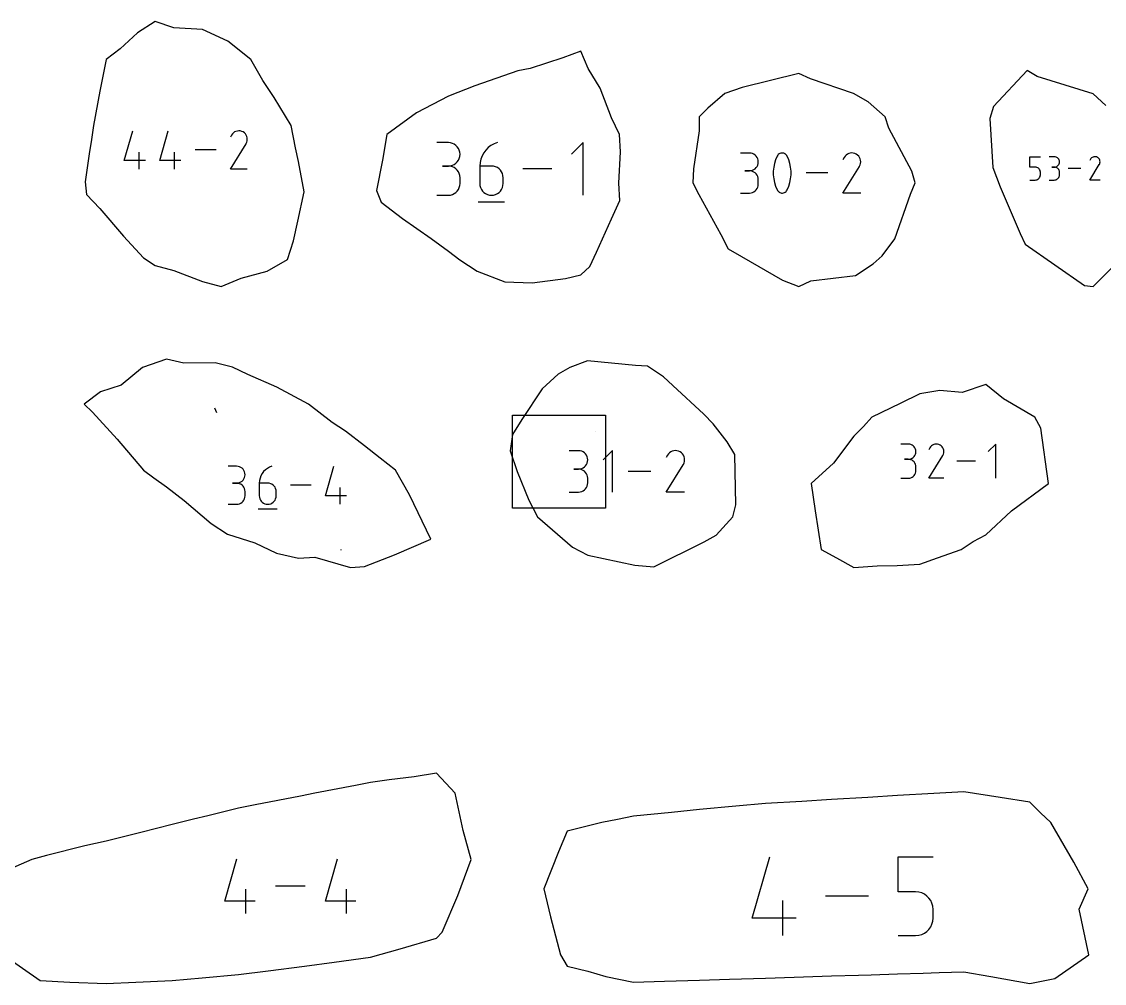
# Model space of a CAD drawing. Extents: x 0 to 12.2, y 0 to 12.
# Drawn here: x 7.007 to 8.872, y 5.912 to 7.567 of the extents above; entities that cross this region are included whole.
import ezdxf

# ---------------------------------------------------------------- set-up
doc = ezdxf.new("R2010")
doc.units = 0

msp = doc.modelspace()

# ---------------------------------------------------------------- linework, layer by layer
at = {"layer": 'annotation', "color": 1}
for p, q in [((7.183916, 7.328206), (7.198477, 7.379274)), ((7.245002, 7.328206), (7.259563, 7.379274)), ((7.368579, 7.371972), (7.366664, 7.368299)), ((7.370099, 7.374127), (7.368579, 7.371972)), ((7.371922, 7.375926), (7.370099, 7.374127)), ((7.373993, 7.377354), (7.371922, 7.375926)), ((7.376257, 7.378398), (7.373993, 7.377354)), ((7.378658, 7.379042), (7.376257, 7.378398)), ((7.381141, 7.379272), (7.378658, 7.379042)), ((7.383651, 7.379075), (7.381141, 7.379272)), ((7.386131, 7.378435), (7.383651, 7.379075)), ((7.388527, 7.377338), (7.386131, 7.378435)), ((7.390669, 7.375817), (7.388527, 7.377338)), ((7.388527, 7.377338), (7.388527, 7.377338)), ((7.392461, 7.373991), (7.390669, 7.375817)), ((7.393885, 7.371917), (7.392461, 7.373991)), ((7.394927, 7.36965), (7.393885, 7.371917)), ((7.395569, 7.367247), (7.394927, 7.36965)), ((7.395797, 7.364764), (7.395569, 7.367247)), ((7.395593, 7.362256), (7.395797, 7.364764)), ((7.341999, 7.346441), (7.306094, 7.346441)), ((7.366623, 7.313607), (7.393571, 7.356991)), ((7.393571, 7.356991), (7.393604, 7.357031)), ((7.393571, 7.356991), (7.393571, 7.356991)), ((7.393604, 7.357031), (7.393634, 7.357071)), ((7.393634, 7.357071), (7.393664, 7.357112)), ((7.393664, 7.357112), (7.393693, 7.357154)), ((7.393693, 7.357154), (7.393721, 7.357197)), ((7.393721, 7.357197), (7.393749, 7.357242)), ((7.393749, 7.357242), (7.393776, 7.357289)), ((7.393776, 7.357289), (7.393803, 7.357338)), ((7.393803, 7.357338), (7.393831, 7.35739)), ((7.393831, 7.35739), (7.394943, 7.359779)), ((7.393831, 7.35739), (7.393831, 7.35739)), ((7.394943, 7.359779), (7.395593, 7.362256)), ((7.741987, 7.359035), (7.721854, 7.359035)), ((7.745608, 7.35871), (7.741987, 7.359035)), ((7.749015, 7.357773), (7.745608, 7.35871)), ((7.752152, 7.356283), (7.749015, 7.357773)), ((7.754961, 7.354296), (7.752152, 7.356283)), ((7.757387, 7.35187), (7.754961, 7.354296)), ((7.759373, 7.349063), (7.757387, 7.35187)), ((7.760861, 7.345932), (7.759373, 7.349063)), ((7.761796, 7.342536), (7.760861, 7.345932)), ((7.806357, 7.346275), (7.802816, 7.341546)), ((7.810537, 7.350472), (7.806357, 7.346275)), ((7.8153, 7.354064), (7.810537, 7.350472)), ((7.820592, 7.356978), (7.8153, 7.354064)), ((7.82636, 7.35914), (7.820592, 7.356978)), ((7.82636, 7.35914), (7.82636, 7.35914)), ((7.974111, 7.35914), (7.953956, 7.338979)), ((7.974111, 7.268478), (7.974111, 7.35914)), ((7.220377, 7.328206), (7.183916, 7.328206)), ((7.209448, 7.313608), (7.209448, 7.342772)), ((7.281463, 7.328206), (7.245002, 7.328206)), ((7.270534, 7.313608), (7.270534, 7.342772)), ((7.757387, 7.325944), (7.759373, 7.328758)), ((7.759373, 7.328758), (7.760861, 7.331899)), ((7.760861, 7.331899), (7.761796, 7.335309)), ((7.76212, 7.338931), (7.761796, 7.342536)), ((7.761796, 7.335309), (7.76212, 7.338931)), ((7.76212, 7.338931), (7.76212, 7.338931)), ((7.797865, 7.330783), (7.796564, 7.324895)), ((7.799967, 7.336357), (7.797865, 7.330783)), ((7.802816, 7.341546), (7.799967, 7.336357)), ((8.260449, 7.341117), (8.245143, 7.341117)), ((8.263202, 7.34087), (8.260449, 7.341117)), ((8.265792, 7.340158), (8.263202, 7.34087)), ((8.268177, 7.339025), (8.265792, 7.340158)), ((8.270313, 7.337514), (8.268177, 7.339025)), ((8.272157, 7.33567), (8.270313, 7.337514)), ((8.273666, 7.333536), (8.272157, 7.33567)), ((8.274798, 7.331156), (8.273666, 7.333536)), ((8.275508, 7.328574), (8.274798, 7.331156)), ((8.275755, 7.325833), (8.275508, 7.328574)), ((8.30557, 7.329526), (8.303588, 7.323133)), ((8.308212, 7.33574), (8.30557, 7.329526)), ((8.309102, 7.337219), (8.308212, 7.33574)), ((8.308212, 7.33574), (8.308212, 7.33574)), ((8.310211, 7.33848), (8.309102, 7.337219)), ((8.311502, 7.33951), (8.310211, 7.33848)), ((8.312939, 7.340297), (8.311502, 7.33951)), ((8.314485, 7.340828), (8.312939, 7.340297)), ((8.316103, 7.341092), (8.314485, 7.340828)), ((8.317757, 7.341077), (8.316103, 7.341092)), ((8.319409, 7.340769), (8.317757, 7.341077)), ((8.321024, 7.340157), (8.319409, 7.340769)), ((8.321642, 7.339832), (8.321024, 7.340157)), ((8.321024, 7.340157), (8.321024, 7.340157)), ((8.322235, 7.339459), (8.321642, 7.339832)), ((8.3228, 7.339041), (8.322235, 7.339459)), ((8.323335, 7.33858), (8.3228, 7.339041)), ((8.323836, 7.33808), (8.323335, 7.33858)), ((8.3243, 7.337543), (8.323836, 7.33808)), ((8.324725, 7.336973), (8.3243, 7.337543)), ((8.325108, 7.336372), (8.324725, 7.336973)), ((8.325446, 7.335744), (8.325108, 7.336372)), ((8.3281, 7.329518), (8.325446, 7.335744)), ((8.325446, 7.335744), (8.325446, 7.335744)), ((8.330092, 7.323115), (8.3281, 7.329518)), ((8.423517, 7.333533), (8.421507, 7.329677)), ((8.425112, 7.335795), (8.423517, 7.333533)), ((8.427026, 7.337683), (8.425112, 7.335795)), ((8.4292, 7.339182), (8.427026, 7.337683)), ((8.431576, 7.340277), (8.4292, 7.339182)), ((8.434097, 7.340954), (8.431576, 7.340277)), ((8.436703, 7.341196), (8.434097, 7.340954)), ((8.439337, 7.340988), (8.436703, 7.341196)), ((8.44194, 7.340316), (8.439337, 7.340988)), ((8.444455, 7.339165), (8.44194, 7.340316)), ((8.446704, 7.337568), (8.444455, 7.339165)), ((8.444455, 7.339165), (8.444455, 7.339165)), ((8.448584, 7.335652), (8.446704, 7.337568)), ((8.450079, 7.333475), (8.448584, 7.335652)), ((8.451172, 7.331096), (8.450079, 7.333475)), ((8.451847, 7.328573), (8.451172, 7.331096)), ((8.452086, 7.325967), (8.451847, 7.328573)), ((8.743582, 7.316909), (8.743582, 7.334797)), ((8.743582, 7.334797), (8.761422, 7.334797)), ((8.785405, 7.33475), (8.776485, 7.33475)), ((8.787009, 7.334606), (8.785405, 7.33475)), ((8.788519, 7.334191), (8.787009, 7.334606)), ((8.789908, 7.333531), (8.788519, 7.334191)), ((8.791153, 7.33265), (8.789908, 7.333531)), ((8.792228, 7.331576), (8.791153, 7.33265)), ((8.793108, 7.330332), (8.792228, 7.331576)), ((8.793767, 7.328945), (8.793108, 7.330332)), ((8.794181, 7.32744), (8.793767, 7.328945)), ((8.794325, 7.325843), (8.794181, 7.32744)), ((8.847614, 7.33033), (8.846443, 7.328083)), ((8.848544, 7.331648), (8.847614, 7.33033)), ((8.849659, 7.332749), (8.848544, 7.331648)), ((8.850926, 7.333622), (8.849659, 7.332749)), ((8.852311, 7.334261), (8.850926, 7.333622)), ((8.85378, 7.334655), (8.852311, 7.334261)), ((8.855299, 7.334796), (8.85378, 7.334655)), ((8.856834, 7.334675), (8.855299, 7.334796)), ((8.858351, 7.334283), (8.856834, 7.334675)), ((8.859817, 7.333612), (8.858351, 7.334283)), ((8.861127, 7.332682), (8.859817, 7.333612)), ((8.859817, 7.333612), (8.859817, 7.333612)), ((8.862223, 7.331565), (8.861127, 7.332682)), ((8.863094, 7.330296), (8.862223, 7.331565)), ((8.863731, 7.32891), (8.863094, 7.330296)), ((8.864124, 7.32744), (8.863731, 7.32891)), ((8.864264, 7.325921), (8.864124, 7.32744)), ((7.395787, 7.313607), (7.366623, 7.313607)), ((7.741987, 7.318769), (7.731906, 7.318769)), ((7.731906, 7.318769), (7.741987, 7.318769)), ((7.741987, 7.318769), (7.745608, 7.319095)), ((7.745608, 7.318444), (7.741987, 7.318769)), ((7.741987, 7.318769), (7.741987, 7.318769)), ((7.745608, 7.319095), (7.749015, 7.320032)), ((7.749015, 7.317508), (7.745608, 7.318444)), ((7.749015, 7.320032), (7.752152, 7.321524)), ((7.752152, 7.316017), (7.749015, 7.317508)), ((7.752152, 7.321524), (7.754961, 7.323514)), ((7.754961, 7.31403), (7.752152, 7.316017)), ((7.754961, 7.323514), (7.757387, 7.325944)), ((7.757387, 7.311604), (7.754961, 7.31403)), ((7.759373, 7.308797), (7.757387, 7.311604)), ((7.760861, 7.305667), (7.759373, 7.308797)), ((7.796564, 7.324895), (7.796118, 7.318767)), ((7.796118, 7.318767), (7.796118, 7.288633)), ((7.816251, 7.318767), (7.796118, 7.318767)), ((7.819872, 7.318444), (7.816251, 7.318767)), ((7.823279, 7.317512), (7.819872, 7.318444)), ((7.826416, 7.316027), (7.823279, 7.317512)), ((7.829225, 7.314046), (7.826416, 7.316027)), ((7.831651, 7.311625), (7.829225, 7.314046)), ((7.833637, 7.30882), (7.831651, 7.311625)), ((7.835125, 7.305687), (7.833637, 7.30882)), ((7.919963, 7.313809), (7.87039, 7.313809)), ((8.260449, 7.310506), (8.252785, 7.310506)), ((8.252785, 7.310506), (8.260449, 7.310506)), ((8.260449, 7.310506), (8.263202, 7.310753)), ((8.263202, 7.310259), (8.260449, 7.310506)), ((8.260449, 7.310506), (8.260449, 7.310506)), ((8.263202, 7.310753), (8.265792, 7.311466)), ((8.265792, 7.309547), (8.263202, 7.310259)), ((8.265792, 7.311466), (8.268177, 7.3126)), ((8.268177, 7.308414), (8.265792, 7.309547)), ((8.268177, 7.3126), (8.270313, 7.314113)), ((8.270313, 7.314113), (8.272157, 7.315961)), ((8.272157, 7.315961), (8.273666, 7.3181)), ((8.273666, 7.3181), (8.274798, 7.320488)), ((8.274798, 7.320488), (8.275508, 7.32308)), ((8.275508, 7.32308), (8.275755, 7.325833)), ((8.275755, 7.325833), (8.275755, 7.325833)), ((8.302267, 7.31661), (8.301607, 7.310009)), ((8.301607, 7.310009), (8.301607, 7.303381)), ((8.303588, 7.323133), (8.302267, 7.31661)), ((8.331419, 7.316586), (8.330092, 7.323115)), ((8.332083, 7.309982), (8.331419, 7.316586)), ((8.332083, 7.303354), (8.332083, 7.309982)), ((8.421464, 7.272272), (8.44975, 7.317808)), ((8.44975, 7.317808), (8.449784, 7.31785)), ((8.44975, 7.317808), (8.44975, 7.317808)), ((8.449784, 7.31785), (8.449816, 7.317892)), ((8.449816, 7.317892), (8.449847, 7.317935)), ((8.449847, 7.317935), (8.449878, 7.317979)), ((8.449878, 7.317979), (8.449907, 7.318024)), ((8.449907, 7.318024), (8.449936, 7.318072)), ((8.449936, 7.318072), (8.449965, 7.318121)), ((8.449965, 7.318121), (8.449993, 7.318173)), ((8.449993, 7.318173), (8.450022, 7.318227)), ((8.450022, 7.318227), (8.45119, 7.320735)), ((8.450022, 7.318227), (8.450022, 7.318227)), ((8.45119, 7.320735), (8.451872, 7.323334)), ((8.451872, 7.323334), (8.452086, 7.325967)), ((8.752502, 7.316909), (8.743582, 7.316909)), ((8.754103, 7.316766), (8.752502, 7.316909)), ((8.755611, 7.316353), (8.754103, 7.316766)), ((8.757001, 7.315695), (8.755611, 7.316353)), ((8.758246, 7.314818), (8.757001, 7.315695)), ((8.759321, 7.313745), (8.758246, 7.314818)), ((8.760202, 7.312502), (8.759321, 7.313745)), ((8.760863, 7.311114), (8.760202, 7.312502)), ((8.761278, 7.309606), (8.760863, 7.311114)), ((8.761422, 7.308002), (8.761278, 7.309606)), ((8.785405, 7.31691), (8.780938, 7.31691)), ((8.780938, 7.31691), (8.785405, 7.31691)), ((8.785405, 7.31691), (8.787009, 7.317054)), ((8.787009, 7.316766), (8.785405, 7.31691)), ((8.785405, 7.31691), (8.785405, 7.31691)), ((8.787009, 7.317054), (8.788519, 7.31747)), ((8.788519, 7.316351), (8.787009, 7.316766)), ((8.788519, 7.31747), (8.789908, 7.318131)), ((8.789908, 7.315691), (8.788519, 7.316351)), ((8.789908, 7.318131), (8.791153, 7.319012)), ((8.791153, 7.314811), (8.789908, 7.315691)), ((8.791153, 7.319012), (8.792228, 7.320089)), ((8.792228, 7.313736), (8.791153, 7.314811)), ((8.792228, 7.320089), (8.793108, 7.321336)), ((8.793108, 7.312492), (8.792228, 7.313736)), ((8.793108, 7.321336), (8.793767, 7.322727)), ((8.793767, 7.311105), (8.793108, 7.312492)), ((8.793767, 7.322727), (8.794181, 7.324238)), ((8.794181, 7.3096), (8.793767, 7.311105)), ((8.794181, 7.324238), (8.794325, 7.325843)), ((8.794325, 7.308003), (8.794181, 7.3096)), ((8.794325, 7.325843), (8.794325, 7.325843)), ((8.831355, 7.314712), (8.809392, 7.314712)), ((8.846418, 7.294628), (8.862902, 7.321166)), ((8.862902, 7.321166), (8.862922, 7.32119)), ((8.862902, 7.321166), (8.862902, 7.321166)), ((8.862922, 7.32119), (8.862941, 7.321215)), ((8.862941, 7.321215), (8.862959, 7.32124)), ((8.862959, 7.32124), (8.862977, 7.321265)), ((8.862977, 7.321265), (8.862994, 7.321292)), ((8.862994, 7.321292), (8.863011, 7.321319)), ((8.863011, 7.321319), (8.863028, 7.321348)), ((8.863028, 7.321348), (8.863044, 7.321378)), ((8.863044, 7.321378), (8.863061, 7.32141)), ((8.863061, 7.32141), (8.863742, 7.322872)), ((8.863061, 7.32141), (8.863061, 7.32141)), ((8.863742, 7.322872), (8.864139, 7.324386)), ((8.864139, 7.324386), (8.864264, 7.325921)), ((7.761796, 7.30227), (7.760861, 7.305667)), ((7.76212, 7.298665), (7.761796, 7.30227)), ((7.76212, 7.288585), (7.76212, 7.298665)), ((7.76212, 7.298665), (7.76212, 7.298665)), ((7.836059, 7.302282), (7.835125, 7.305687)), ((7.836383, 7.298662), (7.836059, 7.302282)), ((7.836383, 7.288633), (7.836383, 7.298662)), ((7.836383, 7.298662), (7.836383, 7.298662)), ((8.270313, 7.306903), (8.268177, 7.308414)), ((8.272157, 7.305059), (8.270313, 7.306903)), ((8.273666, 7.302925), (8.272157, 7.305059)), ((8.274798, 7.300545), (8.273666, 7.302925)), ((8.275508, 7.297963), (8.274798, 7.300545)), ((8.275755, 7.295222), (8.275508, 7.297963)), ((8.275755, 7.287558), (8.275755, 7.295222)), ((8.275755, 7.295222), (8.275755, 7.295222)), ((8.301607, 7.303381), (8.302267, 7.296777)), ((8.302267, 7.296777), (8.303588, 7.290247)), ((8.303588, 7.290247), (8.30557, 7.283843)), ((8.3281, 7.283835), (8.330092, 7.290229)), ((8.330092, 7.290229), (8.331419, 7.296752)), ((8.331419, 7.296752), (8.332083, 7.303354)), ((8.395618, 7.306735), (8.357931, 7.306735)), ((8.743582, 7.294628), (8.752502, 7.294628)), ((8.752502, 7.294628), (8.754103, 7.294772)), ((8.752502, 7.294628), (8.752502, 7.294628)), ((8.754103, 7.294772), (8.75561, 7.295187)), ((8.75561, 7.295187), (8.757, 7.295848)), ((8.757, 7.295848), (8.758245, 7.296729)), ((8.758245, 7.296729), (8.759321, 7.297805)), ((8.759321, 7.297805), (8.760202, 7.299052)), ((8.760202, 7.299052), (8.760862, 7.300443)), ((8.760862, 7.300443), (8.761278, 7.301953)), ((8.761278, 7.301953), (8.761422, 7.303558)), ((8.761422, 7.303558), (8.761422, 7.308002)), ((8.761422, 7.308002), (8.761422, 7.308002)), ((8.776485, 7.294629), (8.785405, 7.294629)), ((8.785405, 7.294629), (8.787009, 7.294773)), ((8.785405, 7.294629), (8.785405, 7.294629)), ((8.787009, 7.294773), (8.788519, 7.295188)), ((8.788519, 7.295188), (8.789908, 7.295848)), ((8.789908, 7.295848), (8.791153, 7.296728)), ((8.791153, 7.296728), (8.792228, 7.297803)), ((8.792228, 7.297803), (8.793108, 7.299046)), ((8.793108, 7.299046), (8.793767, 7.300434)), ((8.793767, 7.300434), (8.794181, 7.301939)), ((8.794181, 7.301939), (8.794325, 7.303537)), ((8.794325, 7.303537), (8.794325, 7.308003)), ((8.794325, 7.308003), (8.794325, 7.308003)), ((8.864258, 7.294628), (8.846418, 7.294628)), ((7.752152, 7.271231), (7.754961, 7.273218)), ((7.754961, 7.273218), (7.757387, 7.275643)), ((7.757387, 7.275643), (7.759373, 7.27845)), ((7.759373, 7.27845), (7.760861, 7.281581)), ((7.760861, 7.281581), (7.761796, 7.284978)), ((7.761796, 7.284978), (7.76212, 7.288585)), ((7.796118, 7.288633), (7.796118, 7.288633)), ((7.796118, 7.288633), (7.796443, 7.285011)), ((7.796443, 7.285011), (7.79738, 7.281602)), ((7.79738, 7.281602), (7.798871, 7.278462)), ((7.798871, 7.278462), (7.80086, 7.275649)), ((7.80086, 7.275649), (7.803288, 7.273219)), ((7.803288, 7.273219), (7.806099, 7.27123)), ((7.826416, 7.27123), (7.829225, 7.273219)), ((7.829225, 7.273219), (7.831651, 7.275649)), ((7.831651, 7.275649), (7.833637, 7.278462)), ((7.833637, 7.278462), (7.835125, 7.281602)), ((7.835125, 7.281602), (7.836059, 7.285011)), ((7.836059, 7.285011), (7.836383, 7.288633)), ((8.245143, 7.272274), (8.260449, 7.272274)), ((8.260449, 7.272274), (8.263202, 7.272521)), ((8.260449, 7.272274), (8.260449, 7.272274)), ((8.263202, 7.272521), (8.265792, 7.273233)), ((8.265792, 7.273233), (8.268177, 7.274366)), ((8.268177, 7.274366), (8.270313, 7.275876)), ((8.270313, 7.275876), (8.272157, 7.27772)), ((8.272157, 7.27772), (8.273666, 7.279854)), ((8.273666, 7.279854), (8.274798, 7.282234)), ((8.274798, 7.282234), (8.275508, 7.284817)), ((8.275508, 7.284817), (8.275755, 7.287558)), ((8.30557, 7.283843), (8.308212, 7.277616)), ((8.308212, 7.277616), (8.308212, 7.277616)), ((8.308212, 7.277616), (8.308548, 7.276989)), ((8.308548, 7.276989), (8.308928, 7.276391)), ((8.308928, 7.276391), (8.30935, 7.275825)), ((8.30935, 7.275825), (8.309813, 7.275291)), ((8.309813, 7.275291), (8.310313, 7.274792)), ((8.310313, 7.274792), (8.310852, 7.27433)), ((8.310852, 7.27433), (8.311425, 7.273906)), ((8.311425, 7.273906), (8.312033, 7.273523)), ((8.312033, 7.273523), (8.312673, 7.273181)), ((8.312673, 7.273181), (8.312673, 7.273181)), ((8.312673, 7.273181), (8.314275, 7.272582)), ((8.314275, 7.272582), (8.315918, 7.272285)), ((8.315918, 7.272285), (8.317564, 7.272277)), ((8.317564, 7.272277), (8.319178, 7.272545)), ((8.319178, 7.272545), (8.320721, 7.273079)), ((8.320721, 7.273079), (8.322156, 7.273865)), ((8.322156, 7.273865), (8.323447, 7.274893)), ((8.323447, 7.274893), (8.324556, 7.276148)), ((8.324556, 7.276148), (8.325446, 7.27762)), ((8.325446, 7.27762), (8.3281, 7.283835)), ((8.325446, 7.27762), (8.325446, 7.27762)), ((8.452075, 7.272272), (8.421464, 7.272272)), ((7.721854, 7.26848), (7.741987, 7.26848)), ((7.741987, 7.26848), (7.745608, 7.268805)), ((7.741987, 7.26848), (7.741987, 7.26848)), ((7.745608, 7.268805), (7.749015, 7.269741)), ((7.749015, 7.269741), (7.752152, 7.271231)), ((7.793597, 7.257145), (7.838928, 7.257145)), ((7.806099, 7.27123), (7.809234, 7.269739)), ((7.809234, 7.269739), (7.812637, 7.268802)), ((7.812637, 7.268802), (7.816251, 7.268478)), ((7.816251, 7.268478), (7.819872, 7.268802)), ((7.816251, 7.268478), (7.816251, 7.268478)), ((7.819872, 7.268802), (7.823279, 7.269739)), ((7.823279, 7.269739), (7.826416, 7.27123)), ((7.339113, 6.902425), (7.342568, 6.894134)), ((7.996105, 6.861182), (7.995974, 6.861136)), ((7.966098, 6.828612), (7.950247, 6.828612)), ((7.968949, 6.828356), (7.966098, 6.828612)), ((7.971632, 6.827618), (7.968949, 6.828356)), ((7.974101, 6.826445), (7.971632, 6.827618)), ((7.976313, 6.82488), (7.974101, 6.826445)), ((7.978223, 6.82297), (7.976313, 6.82488)), ((8.024588, 6.828694), (8.008719, 6.812821)), ((8.024588, 6.757313), (8.024588, 6.828694)), ((8.122918, 6.825055), (8.120936, 6.823099)), ((8.125169, 6.826607), (8.122918, 6.825055)), ((8.12763, 6.827742), (8.125169, 6.826607)), ((8.13024, 6.828442), (8.12763, 6.827742)), ((8.13294, 6.828693), (8.13024, 6.828442)), ((8.135667, 6.828478), (8.13294, 6.828693)), ((8.138363, 6.827782), (8.135667, 6.828478)), ((8.140968, 6.82659), (8.138363, 6.827782)), ((8.143297, 6.824936), (8.140968, 6.82659)), ((8.140968, 6.82659), (8.140968, 6.82659)), ((8.145244, 6.822951), (8.143297, 6.824936)), ((8.534057, 6.840021), (8.520989, 6.840021)), ((8.536408, 6.83981), (8.534057, 6.840021)), ((8.538619, 6.839202), (8.536408, 6.83981)), ((8.540655, 6.838234), (8.538619, 6.839202)), ((8.542479, 6.836945), (8.540655, 6.838234)), ((8.544053, 6.83537), (8.542479, 6.836945)), ((8.545342, 6.833548), (8.544053, 6.83537)), ((8.546308, 6.831516), (8.545342, 6.833548)), ((8.546915, 6.829311), (8.546308, 6.831516)), ((8.546308, 6.822407), (8.546915, 6.824621)), ((8.547125, 6.826972), (8.546915, 6.829311)), ((8.546915, 6.824621), (8.547125, 6.826972)), ((8.547125, 6.826972), (8.547125, 6.826972)), ((8.57095, 6.833546), (8.569234, 6.830254)), ((8.572312, 6.835477), (8.57095, 6.833546)), ((8.573946, 6.837089), (8.572312, 6.835477)), ((8.575802, 6.838369), (8.573946, 6.837089)), ((8.577831, 6.839304), (8.575802, 6.838369)), ((8.579983, 6.839881), (8.577831, 6.839304)), ((8.582208, 6.840088), (8.579983, 6.839881)), ((8.584457, 6.839911), (8.582208, 6.840088)), ((8.58668, 6.839337), (8.584457, 6.839911)), ((8.588827, 6.838354), (8.58668, 6.839337)), ((8.590747, 6.836991), (8.588827, 6.838354)), ((8.588827, 6.838354), (8.588827, 6.838354)), ((8.592352, 6.835354), (8.590747, 6.836991)), ((8.593629, 6.833496), (8.592352, 6.835354)), ((8.594562, 6.831465), (8.593629, 6.833496)), ((8.595138, 6.829311), (8.594562, 6.831465)), ((8.594577, 6.822619), (8.59516, 6.824838)), ((8.595342, 6.827086), (8.595138, 6.829311)), ((8.59516, 6.824838), (8.595342, 6.827086)), ((8.684734, 6.840089), (8.671652, 6.827003)), ((8.684734, 6.781242), (8.684734, 6.840089)), ((7.979787, 6.82076), (7.978223, 6.82297)), ((7.980958, 6.818295), (7.979787, 6.82076)), ((7.979787, 6.804774), (7.980958, 6.807247)), ((7.981694, 6.815621), (7.980958, 6.818295)), ((7.980958, 6.807247), (7.981694, 6.809931)), ((7.981949, 6.812783), (7.981694, 6.815621)), ((7.981694, 6.809931), (7.981949, 6.812783)), ((7.981949, 6.812783), (7.981949, 6.812783)), ((8.119284, 6.820757), (8.117202, 6.816764)), ((8.120936, 6.823099), (8.119284, 6.820757)), ((8.146793, 6.820697), (8.145244, 6.822951)), ((8.146733, 6.804906), (8.147943, 6.807503)), ((8.147925, 6.818233), (8.146793, 6.820697)), ((8.148623, 6.815621), (8.147925, 6.818233)), ((8.147943, 6.807503), (8.148649, 6.810195)), ((8.14887, 6.812921), (8.148623, 6.815621)), ((8.148649, 6.810195), (8.14887, 6.812921)), ((8.534057, 6.813885), (8.527514, 6.813885)), ((8.527514, 6.813885), (8.534057, 6.813885)), ((8.534057, 6.813885), (8.536408, 6.814096)), ((8.536408, 6.813674), (8.534057, 6.813885)), ((8.534057, 6.813885), (8.534057, 6.813885)), ((8.536408, 6.814096), (8.538619, 6.814705)), ((8.538619, 6.813066), (8.536408, 6.813674)), ((8.538619, 6.814705), (8.540655, 6.815673)), ((8.540655, 6.812099), (8.538619, 6.813066)), ((8.540655, 6.815673), (8.542479, 6.816965)), ((8.542479, 6.810809), (8.540655, 6.812099)), ((8.542479, 6.816965), (8.544053, 6.818542)), ((8.544053, 6.809235), (8.542479, 6.810809)), ((8.544053, 6.818542), (8.545342, 6.820369)), ((8.545342, 6.807413), (8.544053, 6.809235)), ((8.545342, 6.820369), (8.546308, 6.822407)), ((8.546308, 6.805381), (8.545342, 6.807413)), ((8.546915, 6.803176), (8.546308, 6.805381)), ((8.569197, 6.781241), (8.593348, 6.82012)), ((8.593348, 6.82012), (8.593376, 6.820156)), ((8.593348, 6.82012), (8.593348, 6.82012)), ((8.593376, 6.820156), (8.593404, 6.820192)), ((8.593404, 6.820192), (8.593431, 6.820228)), ((8.593431, 6.820228), (8.593457, 6.820266)), ((8.593457, 6.820266), (8.593482, 6.820305)), ((8.593482, 6.820305), (8.593507, 6.820345)), ((8.593507, 6.820345), (8.593531, 6.820387)), ((8.593531, 6.820387), (8.593556, 6.820431)), ((8.593556, 6.820431), (8.59358, 6.820478)), ((8.59358, 6.820478), (8.594577, 6.822619)), ((8.59358, 6.820478), (8.59358, 6.820478)), ((8.649588, 6.810665), (8.617411, 6.810665)), ((7.377394, 6.801771), (7.362874, 6.801771)), ((7.380005, 6.801537), (7.377394, 6.801771)), ((7.382462, 6.800861), (7.380005, 6.801537)), ((7.384725, 6.799786), (7.382462, 6.800861)), ((7.386751, 6.798353), (7.384725, 6.799786)), ((7.3885, 6.796604), (7.386751, 6.798353)), ((7.389932, 6.794579), (7.3885, 6.796604)), ((7.391006, 6.792322), (7.389932, 6.794579)), ((7.39168, 6.789872), (7.391006, 6.792322)), ((7.391913, 6.787272), (7.39168, 6.789872)), ((7.39168, 6.78466), (7.391913, 6.787272)), ((7.391913, 6.787272), (7.391913, 6.787272)), ((7.421263, 6.789158), (7.419209, 6.785416)), ((7.423817, 6.792569), (7.421263, 6.789158)), ((7.426831, 6.795596), (7.423817, 6.792569)), ((7.430266, 6.798186), (7.426831, 6.795596)), ((7.434083, 6.800288), (7.430266, 6.798186)), ((7.438243, 6.801847), (7.434083, 6.800288)), ((7.438243, 6.801847), (7.438243, 6.801847)), ((7.530261, 6.750998), (7.54476, 6.801847)), ((7.966098, 6.796909), (7.958162, 6.796909)), ((7.958162, 6.796909), (7.966098, 6.796909)), ((7.966098, 6.796909), (7.968949, 6.797165)), ((7.968949, 6.796654), (7.966098, 6.796909)), ((7.966098, 6.796909), (7.966098, 6.796909)), ((7.968949, 6.797165), (7.971632, 6.797903)), ((7.971632, 6.795916), (7.968949, 6.796654)), ((7.971632, 6.797903), (7.974101, 6.799078)), ((7.974101, 6.794743), (7.971632, 6.795916)), ((7.974101, 6.799078), (7.976313, 6.800645)), ((7.976313, 6.793178), (7.974101, 6.794743)), ((7.976313, 6.800645), (7.978223, 6.802558)), ((7.978223, 6.791268), (7.976313, 6.793178)), ((7.978223, 6.802558), (7.979787, 6.804774)), ((7.979787, 6.789058), (7.978223, 6.791268)), ((7.980958, 6.786593), (7.979787, 6.789058)), ((7.981694, 6.783919), (7.980958, 6.786593)), ((8.090391, 6.793004), (8.051361, 6.793004)), ((8.117157, 6.757313), (8.146451, 6.804472)), ((8.146451, 6.804472), (8.146486, 6.804515)), ((8.146451, 6.804472), (8.146451, 6.804472)), ((8.146486, 6.804515), (8.14652, 6.804559)), ((8.14652, 6.804559), (8.146552, 6.804603)), ((8.146552, 6.804603), (8.146584, 6.804649)), ((8.146584, 6.804649), (8.146614, 6.804696)), ((8.146614, 6.804696), (8.146644, 6.804745)), ((8.146644, 6.804745), (8.146674, 6.804796)), ((8.146674, 6.804796), (8.146704, 6.804849)), ((8.146704, 6.804849), (8.146733, 6.804906)), ((8.146733, 6.804906), (8.146733, 6.804906)), ((8.544053, 6.785893), (8.545342, 6.787715)), ((8.545342, 6.787715), (8.546308, 6.789747)), ((8.546308, 6.789747), (8.546915, 6.791952)), ((8.547125, 6.800836), (8.546915, 6.803176)), ((8.546915, 6.791952), (8.547125, 6.794293)), ((8.547125, 6.794293), (8.547125, 6.800836)), ((8.547125, 6.800836), (8.547125, 6.800836)), ((7.377394, 6.772732), (7.370124, 6.772732)), ((7.370124, 6.772732), (7.377394, 6.772732)), ((7.377394, 6.772732), (7.380005, 6.772967)), ((7.380005, 6.772498), (7.377394, 6.772732)), ((7.377394, 6.772732), (7.377394, 6.772732)), ((7.380005, 6.772967), (7.382462, 6.773643)), ((7.382462, 6.771822), (7.380005, 6.772498)), ((7.382462, 6.773643), (7.384725, 6.774719)), ((7.384725, 6.770747), (7.382462, 6.771822)), ((7.384725, 6.774719), (7.386751, 6.776154)), ((7.386751, 6.769314), (7.384725, 6.770747)), ((7.386751, 6.776154), (7.3885, 6.777907)), ((7.3885, 6.767565), (7.386751, 6.769314)), ((7.3885, 6.777907), (7.389932, 6.779936)), ((7.389932, 6.779936), (7.391006, 6.782201)), ((7.391006, 6.782201), (7.39168, 6.78466)), ((7.416754, 6.77715), (7.416433, 6.77273)), ((7.416433, 6.77273), (7.416433, 6.750998)), ((7.430952, 6.77273), (7.416433, 6.77273)), ((7.417692, 6.781396), (7.416754, 6.77715)), ((7.419209, 6.785416), (7.417692, 6.781396)), ((7.433563, 6.772497), (7.430952, 6.77273)), ((7.436021, 6.771825), (7.433563, 6.772497)), ((7.438283, 6.770754), (7.436021, 6.771825)), ((7.440309, 6.769326), (7.438283, 6.770754)), ((7.442059, 6.76758), (7.440309, 6.769326)), ((7.505748, 6.769155), (7.469997, 6.769155)), ((7.980958, 6.76763), (7.981694, 6.770305)), ((7.981949, 6.781081), (7.981694, 6.783919)), ((7.981694, 6.770305), (7.981949, 6.773144)), ((7.981949, 6.773144), (7.981949, 6.781081)), ((7.981949, 6.781081), (7.981949, 6.781081)), ((8.520989, 6.781243), (8.534057, 6.781243)), ((8.534057, 6.781243), (8.536408, 6.781454)), ((8.534057, 6.781243), (8.534057, 6.781243)), ((8.536408, 6.781454), (8.538619, 6.782062)), ((8.538619, 6.782062), (8.540655, 6.783029)), ((8.540655, 6.783029), (8.542479, 6.784318)), ((8.542479, 6.784318), (8.544053, 6.785893)), ((8.595333, 6.781241), (8.569197, 6.781241)), ((7.389932, 6.765541), (7.3885, 6.767565)), ((7.391006, 6.763283), (7.389932, 6.765541)), ((7.39168, 6.760833), (7.391006, 6.763283)), ((7.391913, 6.758233), (7.39168, 6.760833)), ((7.39168, 6.748362), (7.391913, 6.750963)), ((7.391913, 6.750963), (7.391913, 6.758233)), ((7.391913, 6.758233), (7.391913, 6.758233)), ((7.416433, 6.750998), (7.416433, 6.750998)), ((7.416433, 6.750998), (7.416667, 6.748386)), ((7.44349, 6.765557), (7.442059, 6.76758)), ((7.444564, 6.763297), (7.44349, 6.765557)), ((7.445238, 6.760842), (7.444564, 6.763297)), ((7.445472, 6.758231), (7.445238, 6.760842)), ((7.445238, 6.748386), (7.445472, 6.750998)), ((7.445472, 6.750998), (7.445472, 6.758231)), ((7.445472, 6.758231), (7.445472, 6.758231)), ((7.566566, 6.750998), (7.530261, 6.750998)), ((7.555684, 6.736462), (7.555684, 6.765501)), ((7.950247, 6.757315), (7.966098, 6.757315)), ((7.966098, 6.757315), (7.968949, 6.757571)), ((7.966098, 6.757315), (7.966098, 6.757315)), ((7.968949, 6.757571), (7.971632, 6.758308)), ((7.971632, 6.758308), (7.974101, 6.759481)), ((7.974101, 6.759481), (7.976313, 6.761045)), ((7.976313, 6.761045), (7.978223, 6.762955)), ((7.978223, 6.762955), (7.979787, 6.765165)), ((7.979787, 6.765165), (7.980958, 6.76763)), ((8.14886, 6.757313), (8.117157, 6.757313)), ((7.362874, 6.736464), (7.377394, 6.736464)), ((7.377394, 6.736464), (7.380005, 6.736699)), ((7.377394, 6.736464), (7.377394, 6.736464)), ((7.380005, 6.736699), (7.382462, 6.737374)), ((7.382462, 6.737374), (7.384725, 6.738448)), ((7.384725, 6.738448), (7.386751, 6.739881)), ((7.386751, 6.739881), (7.3885, 6.74163)), ((7.3885, 6.74163), (7.389932, 6.743654)), ((7.389932, 6.743654), (7.391006, 6.745912)), ((7.391006, 6.745912), (7.39168, 6.748362)), ((7.416667, 6.748386), (7.417343, 6.745928)), ((7.417343, 6.745928), (7.418418, 6.743663)), ((7.418418, 6.743663), (7.419852, 6.741634)), ((7.419852, 6.741634), (7.421604, 6.739882)), ((7.421604, 6.739882), (7.42363, 6.738448)), ((7.42363, 6.738448), (7.425892, 6.737372)), ((7.425892, 6.737372), (7.428346, 6.736697)), ((7.428346, 6.736697), (7.430952, 6.736462)), ((7.430952, 6.736462), (7.433563, 6.736697)), ((7.430952, 6.736462), (7.430952, 6.736462)), ((7.433563, 6.736697), (7.436021, 6.737372)), ((7.436021, 6.737372), (7.438283, 6.738448)), ((7.438283, 6.738448), (7.440309, 6.739882)), ((7.440309, 6.739882), (7.442059, 6.741634)), ((7.442059, 6.741634), (7.44349, 6.743663)), ((7.44349, 6.743663), (7.444564, 6.745928)), ((7.444564, 6.745928), (7.445238, 6.748386)), ((7.414614, 6.728289), (7.447306, 6.728289)), ((7.55628, 6.658471), (7.557194, 6.657936)), ((7.357092, 6.052851), (7.377848, 6.125642)), ((7.530441, 6.052851), (7.551197, 6.125642)), ((8.265385, 6.023903), (8.295453, 6.129351)), ((8.516506, 6.06897), (8.516506, 6.129351)), ((8.516506, 6.129351), (8.576725, 6.129351)), ((7.49535, 6.078843), (7.444172, 6.078843)), ((7.393485, 6.032043), (7.393485, 6.073613)), ((7.566834, 6.032043), (7.566834, 6.073613)), ((8.465671, 6.061555), (8.391532, 6.061555)), ((8.546615, 6.06897), (8.516506, 6.06897)), ((8.552022, 6.068487), (8.546615, 6.06897)), ((8.557113, 6.067093), (8.552022, 6.068487)), ((8.561802, 6.064873), (8.557113, 6.067093)), ((8.566005, 6.06191), (8.561802, 6.064873)), ((8.569636, 6.058289), (8.566005, 6.06191)), ((7.409063, 6.052851), (7.357092, 6.052851)), ((7.582412, 6.052851), (7.530441, 6.052851)), ((8.318105, 5.99376), (8.318105, 6.053979)), ((8.572609, 6.054094), (8.569636, 6.058289)), ((8.574839, 6.049408), (8.572609, 6.054094)), ((8.576239, 6.044317), (8.574839, 6.049408)), ((8.576725, 6.038903), (8.576239, 6.044317)), ((8.340673, 6.023903), (8.265385, 6.023903)), ((8.576239, 6.018487), (8.576725, 6.023903)), ((8.576725, 6.023903), (8.576725, 6.038903)), ((8.576725, 6.038903), (8.576725, 6.038903)), ((8.566002, 6.000851), (8.569633, 6.004485)), ((8.569633, 6.004485), (8.572607, 6.008692)), ((8.572607, 6.008692), (8.574838, 6.013388)), ((8.574838, 6.013388), (8.576239, 6.018487)), ((8.516506, 5.99376), (8.546615, 5.99376)), ((8.546615, 5.99376), (8.552019, 5.994245)), ((8.546615, 5.99376), (8.546615, 5.99376)), ((8.552019, 5.994245), (8.557109, 5.995646)), ((8.557109, 5.995646), (8.561799, 5.997877)), ((8.561799, 5.997877), (8.566002, 6.000851))]:
    msp.add_line(p, q, dxfattribs=at)
at = {"layer": 'boundary', "color": 5}
for p, q in [((7.237254, 7.567301), (7.206457, 7.548257)), ((7.269399, 7.556677), (7.237254, 7.567301)), ((7.318889, 7.553552), (7.269399, 7.556677)), ((7.362149, 7.533748), (7.318889, 7.553552)), ((7.206457, 7.548257), (7.176782, 7.520563)), ((7.401897, 7.502078), (7.362149, 7.533748)), ((7.176782, 7.520563), (7.152668, 7.502078)), ((7.970044, 7.516287), (7.939102, 7.505273)), ((7.982916, 7.486807), (7.970044, 7.516287)), ((7.152668, 7.502078), (7.141951, 7.447775)), ((7.422712, 7.465915), (7.401897, 7.502078)), ((7.939102, 7.505273), (7.88283, 7.486807)), ((7.861516, 7.48267), (7.787834, 7.456946)), ((7.88283, 7.486807), (7.861516, 7.48267)), ((8.003403, 7.452731), (7.982916, 7.486807)), ((8.345713, 7.477891), (8.247946, 7.453946)), ((8.365526, 7.468678), (8.345713, 7.477891)), ((8.738478, 7.483226), (8.680732, 7.421199)), ((8.756202, 7.47316), (8.738478, 7.483226)), ((7.441882, 7.436461), (7.422712, 7.465915)), ((8.43968, 7.443532), (8.365526, 7.468678)), ((8.852258, 7.442915), (8.756202, 7.47316)), ((7.141951, 7.447775), (7.130867, 7.388298)), ((7.787834, 7.456946), (7.742483, 7.439062)), ((8.022756, 7.401705), (8.003403, 7.452731)), ((8.21783, 7.44337), (8.189078, 7.418416)), ((8.247946, 7.453946), (8.21783, 7.44337)), ((8.464936, 7.429154), (8.43968, 7.443532)), ((8.873955, 7.423122), (8.852258, 7.442915)), ((7.471203, 7.388298), (7.441882, 7.436461)), ((7.742483, 7.439062), (7.687072, 7.410041)), ((8.494268, 7.4036), (8.464936, 7.429154)), ((8.680732, 7.421199), (8.67455, 7.400568)), ((7.687072, 7.410041), (7.636168, 7.373027)), ((8.189078, 7.418416), (8.173849, 7.4036)), ((8.173849, 7.4036), (8.173944, 7.379323)), ((8.500384, 7.383787), (8.494268, 7.4036)), ((7.130867, 7.388298), (7.127196, 7.364569)), ((7.478751, 7.350275), (7.471203, 7.388298)), ((8.036551, 7.373027), (8.022756, 7.401705)), ((8.539926, 7.309633), (8.500384, 7.383787)), ((8.67455, 7.400568), (8.679458, 7.316033)), ((7.127196, 7.364569), (7.123474, 7.339915)), ((7.636168, 7.373027), (7.628703, 7.329097)), ((8.038164, 7.342973), (8.036551, 7.373027)), ((8.173944, 7.379323), (8.163845, 7.314097)), ((7.483779, 7.326256), (7.478751, 7.350275)), ((7.123474, 7.339915), (7.116615, 7.291273)), ((7.628703, 7.329097), (7.618472, 7.27687)), ((8.035493, 7.289301), (8.038164, 7.342973)), ((7.493472, 7.274518), (7.483779, 7.326256)), ((8.163845, 7.314097), (8.163164, 7.28982)), ((8.546043, 7.28982), (8.539926, 7.309633)), ((8.679458, 7.316033), (8.692084, 7.282694)), ((7.116615, 7.291273), (7.119114, 7.269585)), ((7.482637, 7.223636), (7.493472, 7.274518)), ((7.618472, 7.27687), (7.62613, 7.256784)), ((8.037106, 7.259247), (8.035493, 7.289301)), ((8.163164, 7.28982), (8.173555, 7.26946)), ((8.537796, 7.27051), (8.546043, 7.28982)), ((8.692084, 7.282694), (8.726413, 7.202483)), ((7.119114, 7.269585), (7.141631, 7.245823)), ((7.62613, 7.256784), (7.663281, 7.228273)), ((8.022883, 7.228096), (8.037106, 7.259247)), ((8.173555, 7.26946), (8.21122, 7.200638)), ((8.510657, 7.193233), (8.537796, 7.27051)), ((7.141631, 7.245823), (7.182431, 7.198146)), ((7.47513, 7.19019), (7.482637, 7.223636)), ((7.663281, 7.228273), (7.712319, 7.194053)), ((7.997362, 7.170526), (8.022883, 7.228096)), ((7.182431, 7.198146), (7.217034, 7.160738)), ((8.21122, 7.200638), (8.223982, 7.17604)), ((8.726413, 7.202483), (8.735284, 7.184375)), ((7.464814, 7.157609), (7.47513, 7.19019)), ((7.712319, 7.194053), (7.742483, 7.171933)), ((8.488876, 7.163866), (8.510657, 7.193233)), ((8.735284, 7.184375), (8.837324, 7.113226)), ((7.217034, 7.160738), (7.237254, 7.147213)), ((7.742483, 7.171933), (7.761744, 7.157146)), ((7.985839, 7.145467), (7.997362, 7.170526)), ((8.223982, 7.17604), (8.246653, 7.162954)), ((8.246653, 7.162954), (8.317467, 7.122084)), ((8.473486, 7.150478), (8.488876, 7.163866)), ((8.868475, 7.127315), (8.911493, 7.169715)), ((7.237254, 7.147213), (7.269399, 7.13891)), ((7.429837, 7.137563), (7.464814, 7.157609)), ((7.761744, 7.157146), (7.791798, 7.13755)), ((7.970044, 7.131204), (7.985839, 7.145467)), ((8.443337, 7.130216), (8.473486, 7.150478)), ((7.269399, 7.13891), (7.318889, 7.119634)), ((7.351034, 7.111331), (7.385118, 7.125905)), ((7.385118, 7.125905), (7.429837, 7.137563)), ((7.791798, 7.13755), (7.839072, 7.119247)), ((7.886068, 7.117593), (7.943638, 7.125351)), ((7.943638, 7.125351), (7.970044, 7.131204)), ((8.36606, 7.121352), (8.443337, 7.130216)), ((8.852258, 7.111331), (8.868475, 7.127315)), ((7.318889, 7.119634), (7.351034, 7.111331)), ((7.839072, 7.119247), (7.886068, 7.117593)), ((8.317467, 7.122084), (8.345713, 7.111331)), ((8.345713, 7.111331), (8.36606, 7.121352)), ((8.837324, 7.113226), (8.852258, 7.111331)), ((7.256459, 6.986331), (7.215151, 6.971779)), ((7.286513, 6.979038), (7.256459, 6.986331)), ((7.340185, 6.979728), (7.286513, 6.979038)), ((7.370239, 6.972435), (7.340185, 6.979728)), ((7.981444, 6.983137), (7.951323, 6.971812)), ((8.064032, 6.97557), (7.981444, 6.983137)), ((8.084755, 6.974029), (8.064032, 6.97557)), ((8.112236, 6.955509), (8.084755, 6.974029)), ((7.215151, 6.971779), (7.178479, 6.941184)), ((7.39658, 6.960046), (7.370239, 6.972435)), ((7.446764, 6.93811), (7.39658, 6.960046)), ((7.931329, 6.960394), (7.903325, 6.935377)), ((7.951323, 6.971812), (7.931329, 6.960394)), ((8.128642, 6.940977), (8.112236, 6.955509)), ((7.178479, 6.941184), (7.142679, 6.929942)), ((7.501248, 6.908859), (7.446764, 6.93811)), ((8.182129, 6.891389), (8.128642, 6.940977)), ((8.667828, 6.942592), (8.626874, 6.928834)), ((8.698037, 6.918014), (8.667828, 6.942592)), ((7.142679, 6.929942), (7.114753, 6.908859)), ((7.903325, 6.935377), (7.868236, 6.882066)), ((8.554048, 6.92655), (8.519749, 6.909713)), ((8.588236, 6.932065), (8.554048, 6.92655)), ((8.626874, 6.928834), (8.588236, 6.932065)), ((8.752144, 6.886167), (8.698037, 6.918014)), ((7.114753, 6.908859), (7.129266, 6.895049)), ((7.541874, 6.877269), (7.501248, 6.908859)), ((8.519749, 6.909713), (8.471424, 6.886167)), ((7.129266, 6.895049), (7.171699, 6.848569)), ((7.868236, 6.882066), (7.852155, 6.856515)), ((7.852353, 6.729616), (7.852353, 6.889616)), ((7.852353, 6.889616), (8.012353, 6.889616)), ((8.012353, 6.889616), (8.012353, 6.729616)), ((8.197845, 6.874983), (8.182129, 6.891389)), ((8.471424, 6.886167), (8.456717, 6.8701)), ((8.762163, 6.867683), (8.752144, 6.886167)), ((7.564901, 6.862001), (7.541874, 6.877269)), ((7.597799, 6.836973), (7.564901, 6.862001)), ((8.222169, 6.843604), (8.197845, 6.874983)), ((8.456717, 6.8701), (8.440268, 6.853774)), ((8.775253, 6.772387), (8.762163, 6.867683)), ((7.171699, 6.848569), (7.216825, 6.795079)), ((7.852155, 6.856515), (7.848631, 6.828301)), ((8.23509, 6.82186), (8.222169, 6.843604)), ((8.440268, 6.853774), (8.40512, 6.807384)), ((7.624372, 6.816026), (7.597799, 6.836973)), ((7.848631, 6.828301), (7.860448, 6.792946)), ((7.650946, 6.795079), (7.624372, 6.816026)), ((8.237245, 6.735462), (8.23509, 6.82186)), ((8.40512, 6.807384), (8.36663, 6.772387)), ((7.216825, 6.795079), (7.234737, 6.781927)), ((7.674959, 6.752343), (7.650946, 6.795079)), ((7.860448, 6.792946), (7.880499, 6.743474)), ((7.234737, 6.781927), (7.256459, 6.766481)), ((8.36663, 6.772387), (8.37391, 6.724965)), ((8.711803, 6.725115), (8.775253, 6.772387)), ((7.256459, 6.766481), (7.287204, 6.742794)), ((7.711579, 6.676504), (7.674959, 6.752343)), ((7.287204, 6.742794), (7.333768, 6.703421)), ((7.880499, 6.743474), (7.895508, 6.714649)), ((8.232079, 6.714781), (8.237245, 6.735462)), ((8.012353, 6.729616), (7.852353, 6.729616)), ((7.895508, 6.714649), (7.955601, 6.662253)), ((8.203091, 6.68308), (8.232079, 6.714781)), ((8.37391, 6.724965), (8.383948, 6.658607)), ((8.667828, 6.683773), (8.711803, 6.725115)), ((7.333768, 6.703421), (7.361917, 6.685071)), ((7.361917, 6.685071), (7.408475, 6.669713)), ((7.648954, 6.649237), (7.711579, 6.676504)), ((8.182389, 6.671664), (8.203091, 6.68308)), ((8.645599, 6.672254), (8.667828, 6.683773)), ((7.408475, 6.669713), (7.446232, 6.652377)), ((7.955601, 6.662253), (7.982342, 6.648526)), ((8.09603, 6.628392), (8.182389, 6.671664)), ((8.383948, 6.658607), (8.410291, 6.644012)), ((8.584564, 6.644208), (8.625287, 6.658607)), ((8.625287, 6.658607), (8.645599, 6.672254)), ((7.446232, 6.652377), (7.484019, 6.643429)), ((7.484019, 6.643429), (7.51229, 6.645296)), ((7.51229, 6.645296), (7.573663, 6.627656)), ((7.597799, 6.629094), (7.648954, 6.649237)), ((7.982342, 6.648526), (8.063309, 6.631543)), ((8.410291, 6.644012), (8.440268, 6.627656)), ((8.554048, 6.63309), (8.584564, 6.644208)), ((7.573663, 6.627656), (7.597799, 6.629094)), ((8.063309, 6.631543), (8.09603, 6.628392)), ((8.440268, 6.627656), (8.480573, 6.630094)), ((8.480573, 6.630094), (8.514671, 6.630751)), ((8.514671, 6.630751), (8.554048, 6.63309)), ((7.68305, 6.266898), (7.640031, 6.262163)), ((7.721685, 6.273236), (7.68305, 6.266898)), ((7.737578, 6.256016), (7.721685, 6.273236)), ((7.582347, 6.25221), (7.512178, 6.238797)), ((7.607905, 6.257139), (7.582347, 6.25221)), ((7.640031, 6.262163), (7.607905, 6.257139)), ((7.753471, 6.238797), (7.737578, 6.256016)), ((7.487124, 6.234), (7.409356, 6.21892)), ((7.512178, 6.238797), (7.487124, 6.234)), ((7.767231, 6.174707), (7.753471, 6.238797)), ((8.40189, 6.228056), (8.350599, 6.224761)), ((8.464379, 6.231773), (8.40189, 6.228056)), ((8.51567, 6.23505), (8.464379, 6.231773)), ((8.578159, 6.238213), (8.51567, 6.23505)), ((8.62945, 6.241003), (8.578159, 6.238213)), ((8.69194, 6.231326), (8.62945, 6.241003)), ((8.74323, 6.223264), (8.69194, 6.231326)), ((7.380345, 6.213293), (7.327938, 6.200197)), ((7.409356, 6.21892), (7.380345, 6.213293)), ((8.17433, 6.210664), (8.126185, 6.205761)), ((8.236819, 6.216304), (8.17433, 6.210664)), ((8.28811, 6.221034), (8.236819, 6.216304)), ((8.350599, 6.224761), (8.28811, 6.221034)), ((8.761694, 6.205379), (8.74323, 6.223264)), ((7.303198, 6.193916), (7.266565, 6.184817)), ((7.327938, 6.200197), (7.303198, 6.193916)), ((8.03351, 6.193592), (8.006308, 6.188218)), ((8.06055, 6.199357), (8.03351, 6.193592)), ((8.126185, 6.205761), (8.06055, 6.199357)), ((8.779349, 6.188218), (8.761694, 6.205379)), ((7.212439, 6.171412), (7.152785, 6.156474)), ((7.266565, 6.184817), (7.212439, 6.171412)), ((7.781177, 6.125017), (7.767231, 6.174707)), ((7.94677, 6.173672), (7.931826, 6.137731)), ((7.978641, 6.181412), (7.94677, 6.173672)), ((8.006308, 6.188218), (7.978641, 6.181412)), ((8.819337, 6.120185), (8.779349, 6.188218)), ((7.152785, 6.156474), (7.116072, 6.148013)), ((7.116072, 6.148013), (7.04972, 6.131728)), ((7.931826, 6.137731), (7.906177, 6.074438)), ((7.024607, 6.125017), (6.954291, 6.094064)), ((7.04972, 6.131728), (7.024607, 6.125017)), ((7.758237, 6.062527), (7.781177, 6.125017)), ((8.843785, 6.074438), (8.819337, 6.120185)), ((7.731311, 5.999871), (7.758237, 6.062527)), ((7.906177, 6.074438), (7.917909, 6.02593)), ((8.828019, 6.039452), (8.843785, 6.074438)), ((7.917909, 6.02593), (7.93501, 5.960658)), ((8.844826, 5.960658), (8.828019, 6.039452)), ((7.659196, 5.971224), (7.721685, 5.989043)), ((7.721685, 5.989043), (7.731311, 5.999871)), ((7.607905, 5.956347), (7.659196, 5.971224)), ((6.972522, 5.962703), (7.039005, 5.91639)), ((7.494125, 5.941231), (7.545416, 5.947929)), ((7.545416, 5.947929), (7.607905, 5.956347)), ((7.93501, 5.960658), (7.94677, 5.940975)), ((8.786372, 5.919861), (8.844826, 5.960658)), ((7.380345, 5.92685), (7.431636, 5.933234)), ((7.431636, 5.933234), (7.494125, 5.941231)), ((7.94677, 5.940975), (7.982347, 5.932537)), ((7.982347, 5.932537), (8.013349, 5.923349)), ((8.51567, 5.927946), (8.559343, 5.929204)), ((8.559343, 5.929204), (8.586913, 5.930022)), ((8.586913, 5.930022), (8.62945, 5.931249)), ((8.62945, 5.931249), (8.676305, 5.9231)), ((7.039005, 5.91639), (7.090296, 5.913709)), ((7.090296, 5.913709), (7.152785, 5.911533)), ((7.152785, 5.911533), (7.204076, 5.913555)), ((7.204076, 5.913555), (7.266565, 5.916512)), ((7.266565, 5.916512), (7.317856, 5.921094)), ((7.317856, 5.921094), (7.380345, 5.92685)), ((8.013349, 5.923349), (8.06055, 5.913566)), ((8.06055, 5.913566), (8.114338, 5.915104)), ((8.114338, 5.915104), (8.17433, 5.916811)), ((8.17433, 5.916811), (8.226013, 5.918486)), ((8.226013, 5.918486), (8.28811, 5.920498)), ((8.28811, 5.920498), (8.337326, 5.922098)), ((8.337326, 5.922098), (8.40189, 5.924196)), ((8.40189, 5.924196), (8.448418, 5.92573)), ((8.448418, 5.92573), (8.470094, 5.926444)), ((8.470094, 5.926444), (8.51567, 5.927946)), ((8.676305, 5.9231), (8.74323, 5.911533)), ((8.74323, 5.911533), (8.786372, 5.919861))]:
    msp.add_line(p, q, dxfattribs=at)

doc.saveas('drawing.dxf')
